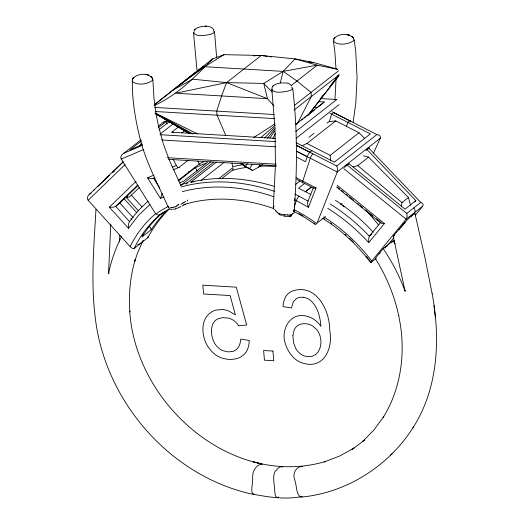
<?xml version="1.0" encoding="UTF-8"?>
<svg xmlns="http://www.w3.org/2000/svg" width="524" height="524" viewBox="0 0 524 524"><rect width="100%" height="100%" fill="white"/><g stroke="black" fill="none" stroke-linecap="round" stroke-linejoin="round"><path stroke-width="0.79" d="M109.175 273.004L108.54 273.502L110.774 224.2M336.094 78.548L334.941 99.724M196.978 70.006L194.024 38.468L193.657 32.54L194.286 31.669M213.51 30.379C216.746 34.178 207.681 34.669 205.467 35.278C201.635 35.671 196.1 36.575 193.651 32.842M274.779 125.57L271.832 89.427L272.153 88.536M291.691 86.964C294.927 90.763 285.862 91.255 283.648 91.864C279.816 92.257 274.281 93.161 271.832 89.427M294.154 211.997C297.232 170.798 297.599 129.323 292.7 88.242M119.479 241.767L119.826 235.099M273.312 207.412L275.434 165.014L275.061 131.4M375.983 258.522L375.439 258.673L376.114 257.441A10.945 1.048 -47.4 0 1 376.448 256.976L377.942 255.037A45.123 4.31 -47.4 0 1 379.166 253.485L383.116 248.605L393.066 240.811L391.808 242.33M95.964 209.325C94.038 244.308 90.855 279.502 94.89 314.466L94.988 315.291C103.569 398.227 166.691 473.211 248.022 493.195C265.622 496.745 284.643 500.099 302.355 496.457M273.312 207.235L273.397 206.692M401.384 206.508L401.954 202.592L408.445 197.509L368.569 157.115L363.446 155.818M167.313 210.072A152.916 138.316 53 0 0 152.838 227.298L151.161 229.754L151.174 229.414M353.156 122.151L355.809 103.084L357.08 77.572L355.763 51.955L354.263 39.988L353.248 38.717M163.77 196.755L160.514 198.485L162.178 193.317M108.54 273.502C111.193 260.683 115.555 248.212 121.633 236.625M151.161 229.754L142.043 236.894L143.478 234.628A152.916 123.448 51.2 0 1 162.316 213.006M280.268 82.949L283.163 71.382L295.084 58.891L313.588 62.539L337.535 69.181M333.461 39.857C336.781 33.248 349.318 32.422 353.641 38.435L351.702 36.359L353.562 38.141M132.31 79.438C136.089 73.347 148.161 72.115 152.36 78.345L150.578 76.235L152.34 78.043M271.877 88.071C272.762 84.423 277.216 83.709 280.327 82.995M143.118 240.365L137.543 253.027L134.753 261.162L135.238 259.478C130.207 276.462 128.518 294.357 129.834 312.003L129.749 311.066C135.362 403.965 231.922 489.003 325.62 461.474L324.271 461.899L339.729 456.011L354.06 448.027L351.676 449.625L358.37 444.889L364.645 439.721L362.615 441.575L374.051 429.837L383.764 416.475L383.195 417.438C400.251 389.967 405.294 356.215 400.349 324.526L398.699 315.494M132.205 79.772L132.448 78.928M329.308 121.856L331.62 114.114L333.644 112.522A3.589 0.95 -65.7 0 1 334.43 112.922M311.846 150.657L309.854 152.215A3.589 0.871 -63 0 0 307.215 156.696L305.603 161.746L296.289 156.997M294.226 207.15L296.381 200.594A3.589 0.871 -63 0 1 299.001 196.186L308.158 201.177M294.239 200.279L294.783 198.766M346.338 126.736L347.897 122.42L349.881 120.861A3.589 0.871 -63 0 1 350.602 121.208M333.644 112.522L376.887 134.583C379.081 134.838 381.04 136.05 380.28 138.205L337.292 171.885L337.646 168.905L336.781 166.003L296.407 145.41M313.378 187.749L307.601 202.12L307.595 204.426L308.407 207.294L316.064 187.9L296.053 177.688M337.292 171.885L317.086 223.047L325.397 216.536M380.28 138.205L373.533 153.1M130.155 246.634A3.806 1.939 46.4 0 0 134.255 248.369L134.779 247.223A153.925 121.339 51 0 1 162.257 212.934M139.62 146.235L140.681 144.054L141.958 143.052M259.884 164.837L258.81 167.018L252.594 170.523L240.942 163.914M272.821 138.696L275.336 133.613M297.593 123.238L311.361 96.495L311.007 92.414L297.01 81.004L283.163 71.382L204.629 66.705L192.301 74.762L180.125 84.613M142.895 240.942L142.181 241.977A34.453 17.534 46.4 0 1 141.139 242.946L140.871 243.156A31.892 16.231 46.4 0 1 139.338 244.125L137.799 244.525M194.024 30.661C196.598 26.783 202.081 26.396 206.325 26.207L204.989 26.22C208.251 25.997 211.951 26.947 213.897 29.77M134.236 248.343L147.768 237.745L148.456 236.507A153.925 141.225 53.4 0 1 169.278 208.814M380.686 222.366L381.452 223.276L384.4 223.565L368.693 242.658C356.713 229.407 342.893 217.827 327.762 208.342M302.564 466.615C296.918 465.738 292.071 473.631 294.58 478.929A43.335 19.362 84.7 0 0 294.861 480.423C296.846 485.65 295.877 493.7 300.573 497.165C346.109 493.13 388.5 466.268 412.912 427.833C438.352 388.232 440.52 338.733 432.143 293.617M412.912 427.833L413.495 426.818M142.607 236.088L142.07 236.861M414.72 214.067L414.949 213.464L425.102 258.319L432.156 293.722M313.169 187.978L303.226 182.745A3.589 0.871 -63 0 1 302.78 181.121L310.3 158.235A3.589 0.871 -63 0 1 312.92 153.827M136.102 181.33L109.352 207.177L128.504 228.346L138.506 215.357L150.015 204.347M252.516 164.176L249.378 168.885L241.092 163.901M269.978 137.93L275.355 129.854M132.389 80.205C131.976 99.075 135.12 118.313 139.607 136.738C145.541 161.641 157.947 184.179 168.342 207.353M309.193 113.76L338.701 75.829L308.099 115.287M247.328 163.829L245.317 166.39L242.357 163.868M267.437 138.264L275.48 128.039M320.236 98.82L323.308 94.988M329.452 87.318L338.668 75.823L331.319 84.547M415.473 214.991L422.665 206.246C423.942 204.471 422.383 203.05 420.739 202.428L368.732 148.037L365.929 150.657M347.903 164.778L348.892 163.58L405.045 209.128L415.866 200.653L366.918 149.458M380.902 222.124L369.499 235.983L371.896 234.104M414.877 201.851L415.866 200.653M370.651 262.531A3.806 0.367 -47.4 0 1 371.726 261.031L406.205 219.111L407.089 216.792L406.958 214.061L406.742 213.399L347.078 165.001A3.603 0.347 -47.4 0 0 344.563 167.477M405.694 290.676L405.065 291.174L393.242 236.265L401.214 226.656A42.739 4.081 -47.4 0 1 403.768 223.65L405.478 221.698A9.111 0.871 -47.4 0 1 406.034 221.076L410.973 216.288M386.909 246.142L393.924 237.614M411.32 216.471L414.399 212.731A3.589 3.085 51.9 0 0 413.737 207.91M393.386 241.846L394.415 240.595M272.624 86.408L273.161 85.753M194.568 29.842L195.131 29.2M259.878 165.787L258.81 167.018L262.668 164.602M334.843 80.028L338.596 75.744M336.84 77.473L338.524 75.692M264.64 138.015L275.257 126.775M337.318 76.805L339.048 75.063M155.654 213.687A157.449 124.398 51 0 0 130.135 246.653L88.15 200.26C86.63 198.511 87.659 195.812 89.25 194.476L123.14 161.746M93.639 190.566L94.818 189.433M97.759 186.59L109.516 175.232M112.45 172.396L123.035 162.171M88.15 200.26L125.125 164.543M109.398 207.183L112.988 207.255L115.49 206.489L137.701 185.037M113.04 172.337L114.782 170.667M129.611 221.685L115.68 206.338L119.898 203.03L137.969 185.647M139.489 187.428L129.48 196.952L124.686 197.633M138.356 210.799L126.585 197.79L127.771 196.67M334.07 39.994L333.467 41.167L334.96 53.055L335.982 68.775M337.81 76.118L339.008 75.011M390.583 455.094L392.607 453.24M209.554 61.505L212.515 58.93L224.023 54.66L261.201 55.485L295.084 58.891L317.223 65.166L337.508 69.338M260.945 137.491L275.12 125.4M317.826 107.394L313.568 107.302M318.736 106.621L319.882 105.652M319.974 105.579L320.433 105.193M320.57 105.075L324.238 101.983L318.54 101.643M154.436 104.689L212.515 58.93C195.164 77.126 177.374 95.06 154.076 105.606M154.488 104.695L173.071 90.135M176.28 87.626L189.734 77.08M191.018 76.078L192.301 75.076M193.579 74.067L203.836 66.037M155.373 213.412L121.234 159.113C119.904 156.945 121.778 154.318 123.756 153.309L140.949 139.843M158.137 126.376L163.868 121.889L167.562 120.304M141.513 140.864L129.926 149.943L142.587 144.513M158.248 127.758L165.977 121.706L168.211 120.749M159.263 129.494L169.521 121.463M160.023 134.164L173.418 123.671M267.646 56.356L261.201 55.485L226.591 82.596L175.717 93.22L267.443 98.689L273.993 105.94M89.25 194.476L91.163 192.983M173.424 132.827L171.8 132.205L178.822 126.703M181.677 132.998L184.887 130.483M126.585 197.79L127.784 196.854M173.149 169.887L179.11 167.333L187.998 160.37M291.324 85.451L317.223 65.166L283.163 71.382L263.769 83.427L226.591 82.596L192.708 79.19L172.088 90.593L204.629 66.705L224.023 54.66M178.068 180.525L199.113 164.038A169.023 146.451 61.7 0 1 203.548 161.851M178.317 181.016L195.432 167.608L207.425 162.466L183.341 181.337L179.549 182.804M180.721 185.431L210.884 161.798M181.153 184.743A169.062 143.144 42.8 0 1 187.35 182.824L213.458 162.375M274.262 186.387A167.431 132.618 38.7 0 0 190.795 182.156L216.392 162.119M294.344 105.468L338.57 70.825M201.039 180.466L223.964 162.506M294.056 110.053L338.917 74.906M168.538 206.246A154.718 130.948 42.6 0 0 155.811 213.988C158.366 216.563 162.899 213.51 164.791 211.355M148.102 227.409L149.288 226.479M218.921 178.586L232.859 167.667L233.088 169.645L232.322 170.339A149.681 135.002 71.7 0 1 246.856 167.326M222.235 178.193L232.289 170.333M295.49 124.502L324.238 101.983M295.811 124.647L297.737 123.14M301.588 120.12L302.872 119.112M304.156 118.11L305.44 117.101M306.723 116.099L314.426 110.06M295.824 131.504L336.801 99.495M296.112 138.27L339.067 104.623M308.944 137.288L314.099 133.253M326.969 123.166L328.902 121.653L335.766 120.893L359.019 132.755L364.776 138.532M301.739 145.849L306.926 143.484L335.766 120.893M330.736 160.914L330.179 155.346L359.019 132.755M295.372 184.586L299.925 181.016M304.608 183.485L298.588 188.201L310.863 194.43M336.781 166.003L376.887 134.583M306.219 191.024L310.739 187.487M305.387 191.843L311.236 187.258M347.078 165.001L348.892 163.58M353.156 166.914L357.754 165.591L368.569 157.115M340.738 204.524L342.015 203.522M406.742 213.399L420.739 202.428M422.665 206.246L406.126 219.209L343.652 168.538M393.242 236.265L394.5 235.283M370.802 262.662A3.806 0.367 -47.4 0 0 371.064 262.485L376.003 258.607M185.666 201.465L184.703 202.133M161.589 213.864L161.628 213.838A151.141 127.863 42.4 0 1 169.239 209.22M253.721 137.491L274.976 123.906M184.494 204.72L181.893 206.109M278.506 497.001C275.676 499.031 275.041 494.44 274.93 492.527A43.348 17.619 -86.6 0 1 274.753 491.106C274.674 484.687 272.205 477.613 274.995 471.521C276.849 469.74 279.855 465.364 282.606 467.1M183 203.129L180.767 204.275M291.717 215.652L288.704 216.425L284.074 216.235M180.669 206.698L180.132 206.954M179.863 207.078L175.468 208.912M123.756 153.309L142.102 145.443M121.234 159.113L143.897 149.392M160.514 198.485L147.539 177.852L154.03 175.068M172.2 167.274L176.339 165.505A3.589 1.729 70 0 0 179.116 167.333M154.875 177.728L151.881 178.71L147.539 177.852M176.405 206.292L176.064 206.43M253.957 494.158C249.444 493.687 253.478 481.111 252.601 477.901A43.335 15.497 -78.2 0 1 252.725 476.434C252.313 471.155 256.852 463.95 262.144 464.205M190.802 182.169L193.867 181.756M291.822 214.329L290.781 214.591M316.024 187.906L313.254 188.312M163.868 121.889L163.337 122.839M172.278 207.615L171.217 207.779M280.726 82.93L286.707 82.975L289.353 83.938L291.239 85.386M238.748 325.83L246.68 324.991L236.272 287.172L202.827 285.174L203.581 293.977L230.108 295.556L235.407 314.872L228.837 311.06A22.139 19.034 51.9 0 0 222.163 309.52L215.953 310.084A21.124 18.163 51.9 0 0 211.506 312.009L209.148 313.804A25.303 21.753 51.9 0 0 207.039 316.064L206.417 316.896A22.984 19.761 51.9 0 0 204.078 321.539C202.041 327.965 202.84 335.046 205.198 341.275A27.189 23.377 51.9 0 0 208.532 347.497L211.886 351.604L214.991 354.381A22.381 19.244 51.9 0 0 219.582 357.132L223.362 358.501L227.429 359.254A34.053 29.279 51.9 0 0 231.136 359.425L235.348 358.986L239.068 357.833A21.681 18.641 51.9 0 0 243.732 354.755A22.617 19.447 51.9 0 0 245.016 353.392A21.536 18.517 51.9 0 0 247.852 348.584L248.9 344.772L249.267 340.462L240.726 339.08C240.483 342.814 239.494 346.862 236.54 349.403A13.329 11.463 51.9 0 1 233.108 351.342L228.182 351.899L222.752 350.648A14.561 12.517 51.9 0 1 219.346 348.643L216.903 346.377A16.67 14.331 51.9 0 1 214.388 342.886C211.382 337.102 210.275 329.76 212.999 323.662A14.692 12.635 51.9 0 1 215.017 320.845A13.879 11.934 51.9 0 1 217.755 318.861L222.713 317.59L228.909 318.199A14.534 12.497 51.9 0 1 233.095 320.112A16.932 14.561 51.9 0 1 238.761 325.823M253.171 55.813L261.201 55.485M172.383 209.593L169.979 209.102M288.233 214.827L287.486 214.82M311.177 62.395L313.588 62.539L308.754 61.891M320.354 98.551L336.65 99.521M154.514 107.4L274.091 114.527M155.674 111.527L274.438 118.607M171.8 132.205L275.166 138.369M160.2 134.714L275.906 141.611M161.608 139.987L275.611 146.779M167.13 157.698L276.194 164.195M168.748 159.368L276.259 165.78M285.01 214.716L284.394 214.663M269.264 56.572L271.681 56.9M145.187 74.388L147.1 74.657M414.936 213.458L414.012 213.923A33.058 3.157 -47.4 0 0 412.709 214.899L412.178 215.312A35.77 3.413 -47.4 0 0 410.973 216.281M282.783 215.626L282.999 215.659A14.358 5.856 17.4 0 0 284.689 215.823M282.384 214.408L280.838 214.087A6.825 3.223 11.5 0 1 279.882 213.779L279.541 213.687M173.411 209.187L173.47 209.2A14.358 1.572 -23.5 0 0 174.341 209.168L174.944 209.056A4.952 0.557 -24 0 0 175.488 208.899M261.836 463.891L253.361 461.886L261.345 463.786M280.491 215.076L280.825 215.187A4.952 2.057 17.6 0 0 281.67 215.41M279.999 214.886L279.397 214.598M155.274 113.079L197.509 133.869M156.014 113.492L157.475 114.225M331.974 111.723L349.881 120.861M329.989 113.282L370.376 133.889L334.325 162.126L296.086 142.62M306.926 143.484L330.179 155.346M296.243 145.272L309.854 152.215M297.095 151.502L337.253 171.99M296.466 151.213L307.215 156.696M296.826 179.477L302.518 182.378M293.519 211.165L305.132 217.67L314.99 224.2L315.946 224.292L316.797 223.584A154.718 126.336 47.7 0 0 294.01 209.593M155.215 113.25L193.192 134.052M155.897 113.636L160.868 116.38M162.289 117.166L163.711 117.946M155.87 113.728L174.937 124.692M176.352 125.505L181.291 128.347M182.706 129.159L184.121 129.972M186.236 131.19L187.651 132.002M155.156 113.322L189.701 133.214M155.844 113.747L188.142 132.611M242.206 164.182L243.614 165.008M188.968 133.247L155.156 113.361L188.902 133.247M308.407 207.294L296.381 200.594A165.46 135.107 47.7 0 0 294.298 199.546M248.468 167.949L252.594 170.523M322.732 218.37C341.262 229.997 357.571 245.134 370.619 262.688M279.03 214.382L278.558 214.061M314.819 224.095L313.961 222.975M336.677 187.14L380.81 222.955M337.207 185.293L384.4 223.565M337.135 186.904L339.559 188.876M341.373 190.35L343.796 192.315M346.22 194.28L347.432 195.262M349.246 196.736L353.484 200.175M357.728 203.613L358.94 204.596M360.152 205.578L362.575 207.543M365.601 210L366.813 210.982M368.627 212.456L372.872 215.895M376.501 218.842L380.745 222.281M357.754 165.591L401.954 202.592M272.27 92.172L263.769 83.427L267.443 98.689L226.591 82.596L221.58 95.958L216.726 111.108L217.074 115.188L225.733 135.375M152.274 78.967L152.884 79.917L153.945 97.975L156.368 115.634L158.739 127.162L163.219 143.406M131.314 195.098L142.017 206.921M123.808 198.36L136.862 212.783M119.898 203.03L133.266 217.814M130.915 218.469L132.002 219.674M370.52 261.705L371.077 262.459M274.366 209.855L273.58 208.532A149.681 118.3 38.4 0 0 183.695 204.694M393.17 240.955L395.181 243.935M383.214 248.749C392.175 261.941 399.563 276.2 405.065 291.174M153.597 178.226L159.82 188.123M375.433 258.653C386.371 276.148 394.389 295.477 398.725 315.658M197.777 161.078L199.244 163.953L199.932 164.241M195.432 167.608L197.234 171.138M165.977 121.706L167.077 123.867M173.208 159.342L176.339 165.505M181.075 185.732L169.494 160.613L163.436 144.107M333.467 41.167C338.072 46.191 350.058 44.271 354.263 39.988M132.087 81.096C136.692 86.113 148.678 84.2 152.884 79.917M408.445 197.509L410.521 205.126M232.014 163.088L232.636 166.737A153.309 138.185 71.2 0 1 241.819 164.857M128.504 228.346L128.426 224.37L129.382 221.875A171.951 136.129 51 0 1 148.266 201.177M435.346 317.393L433.957 305.564M216.694 58.026L214.519 31.656M368.693 242.658L368.7 238.636L369.315 236.173A171.951 148.75 38.2 0 0 330.041 203.954M148.056 236.062A3.806 1.939 46.4 0 1 147.788 237.765M149.386 226.473A4.487 1.343 40.4 0 1 151.023 229.263M143.314 233.979A4.487 4.33 6.2 0 1 142.449 235.97M188.385 171.741A3.734 1.899 46.4 0 1 189.059 171.8M186.773 184.238A3.589 1.762 70.2 0 1 187.35 182.824M299.066 213.674A151.141 123.251 47.7 0 1 302.846 215.836M294.73 194.077A169.062 138.218 47.8 0 1 299.001 196.186M365.785 210.255A171.197 145.037 61.9 0 1 378.289 224.731M335.393 200.292A171.197 148.089 41.4 0 1 373.226 232.191M369.171 147.965A3.603 0.347 -47.4 0 1 368.883 148.423M368.726 148.043A3.603 0.347 -47.4 0 1 368.994 147.847M323.871 216.949A157.449 136.201 37.9 0 1 371.699 261.05M323.38 218.226A153.925 133.148 37.5 0 1 324.579 218.993M330.493 222.955A153.925 133.148 37.5 0 1 331.653 223.781M345.074 234.359A153.925 133.148 37.5 0 1 346.148 235.296M349.311 238.158A153.925 133.148 37.5 0 1 353.425 242.095M366.269 256.256A153.925 133.148 37.5 0 1 369.754 260.697M340.836 204.078A156.473 132.559 61.9 0 1 344.091 206.777M399.426 229.741A8.967 0.858 -47.4 0 1 399.563 229.492M400.441 228.209A8.967 0.858 -47.4 0 1 405.301 222.517M379.514 253.904A7.172 0.688 -47.4 0 1 380.208 253.046M384.78 248.068A7.172 0.688 -47.4 0 1 387.491 245.736M303.462 297.331A14.2 12.209 51.9 0 1 310.09 300.049C317.773 306.422 320.125 316.81 320.93 326.301C318.061 322.096 313.981 318.677 309.167 316.941A22.172 19.067 51.9 0 0 304.326 315.769C288.711 313.136 280.327 331.856 285.718 344.622A28.794 24.759 51.9 0 0 287.578 349.344L290.158 353.72L293.283 357.394A21.464 18.458 51.9 0 0 296.938 360.329A22.119 19.021 51.9 0 0 301.005 362.464C322.902 371.005 333.493 349.2 329.694 330.258C329.937 310.444 316.044 282.822 292.307 291.062A19.277 16.572 51.9 0 0 288.187 293.722A19.211 16.519 51.9 0 0 285.187 297.632L283.458 302.636L283.012 306.586L291.554 307.968L293.283 301.85L296.329 298.667A12.078 10.388 51.9 0 1 299.433 297.429L301.811 297.219A15.661 13.467 51.9 0 1 303.462 297.337M181.206 186.95A167.215 132.441 38.7 0 1 274.458 191.345M182.287 191.653A163.521 129.232 38.4 0 1 273.371 196.592M259.891 166.173A149.681 135.002 71.7 0 1 276.168 166.658M287.656 214.971A17.076 5.646 11 0 1 285.128 214.873M284.355 214.591A10.231 3.498 11.1 0 1 282.384 214.336M279.587 213.635A8.214 4.1 11 0 1 278.368 213.13M277.943 213.085A6.982 3.72 9.7 0 1 276.967 212.482M277.222 212.181A12.216 5.312 15.9 0 1 275.486 210.766M276.115 210.792A18.222 7.251 20.4 0 1 275.27 209.914M273.672 208.526A11.279 5.528 7.5 0 1 273.338 207.412M273.574 206.738A7.945 3.93 5.6 0 1 274.209 206.122M293.564 209.993A14.004 7.002 12.8 0 1 294.016 211.054M293.971 211.054A8.659 4.402 10.8 0 1 293.794 213.17M293.302 213.36A8.43 4.461 13.9 0 1 292.425 213.91M292.556 213.988A7.867 4.389 19.1 0 1 291.796 214.303M291.03 214.892A15.288 9.301 24.5 0 1 288.436 215.194M169.475 207.982A17.076 2.207 -16 0 1 168.748 207.832M171.44 207.687A10.231 1.389 -16.5 0 1 170.326 207.779M173.11 207.399A6.825 1.533 -23 0 1 172.324 207.583M174.643 206.888A8.214 2.05 -24.1 0 1 173.457 207.255M176.057 206.541A6.982 2.017 -25.2 0 1 174.813 207.013M178.756 204.845A12.216 1.788 -23.9 0 1 176.483 205.853M178.913 204.222A18.222 1.231 -25 0 1 177.931 204.688M184.402 202.12A11.279 3.177 -21.6 0 1 182.745 203.07M187.579 200.05A7.945 2.437 -20.8 0 1 187.127 201.151M168.276 206.987A7.867 1.631 -31.9 0 1 168.387 206.639M168.656 207.792A15.288 2.987 -37.5 0 1 168.617 207.085M185.267 204.078A4.225 0.662 -22.5 0 1 184.507 204.714M292.883 335.445L293.506 342.683L295.968 348.964A15.098 12.982 51.9 0 0 297.874 351.539L301.274 354.493A12.917 11.102 51.9 0 0 304.424 355.999L307.149 356.582A15.019 12.917 51.9 0 0 315.009 354.912A14.738 12.674 51.9 0 0 318.297 351.571L319.692 348.814A21.582 18.556 51.9 0 0 320.865 340.148L320.099 336.008L318.946 333.048A14.836 12.759 51.9 0 0 316.313 329.164L312.821 326.144A14.403 12.38 51.9 0 0 308.924 324.304L306.101 323.734A18.779 16.146 51.9 0 0 303.868 323.649L300.494 324.205A13.375 11.495 51.9 0 0 297.141 326.02L296.656 326.445A14.692 12.635 51.9 0 0 295.339 327.919A14.299 12.294 51.9 0 0 294.285 329.655L292.883 335.445M334.397 37.925L333.873 38.58L334.712 37.538L334.397 37.925M133.535 77.454L132.677 78.495L133.535 77.454M291.069 215.96L289.595 216.327L291.069 215.96M272.925 351.06L263.611 350.51L264.437 360.185L273.751 360.741L272.925 351.06M347.962 34.741L346.344 34.525L349.731 35.246L347.962 34.741M148.364 75.024L146.831 74.598L148.364 75.024"/></g></svg>
